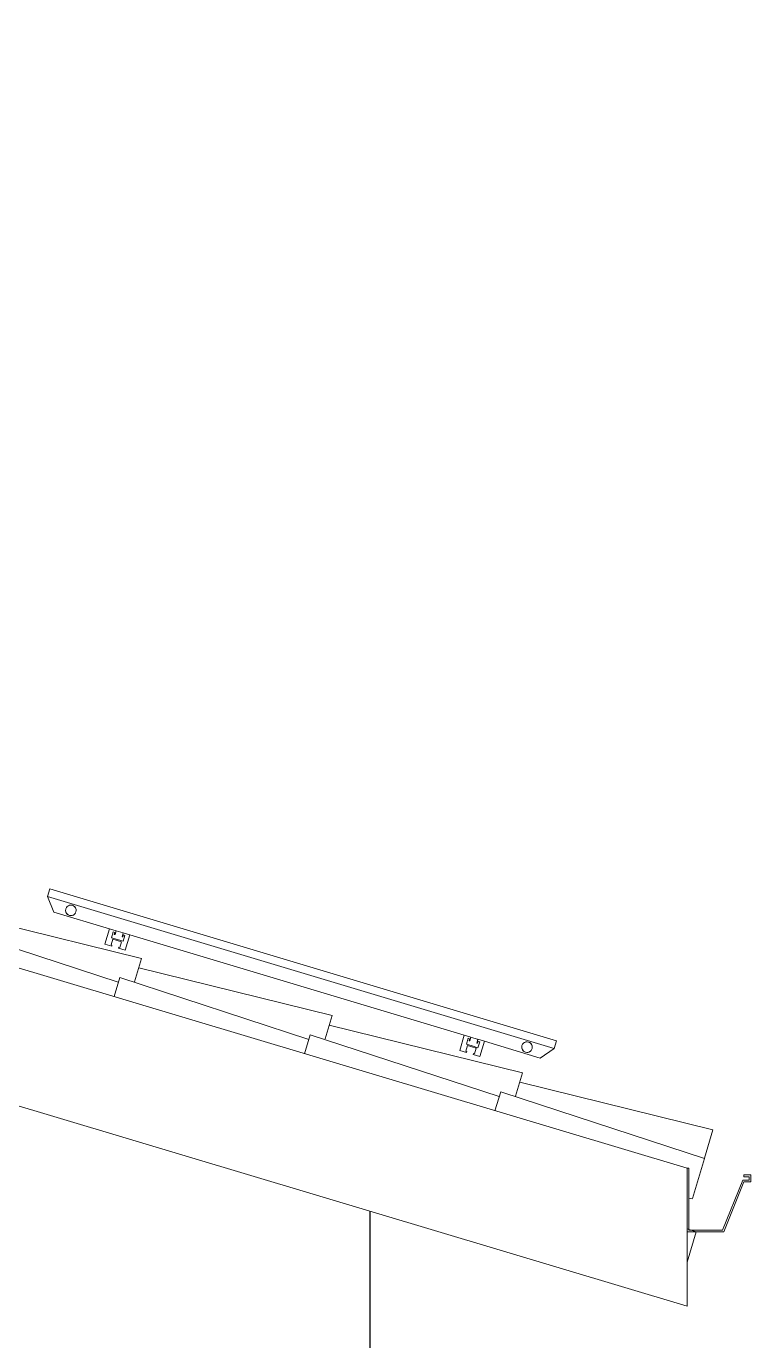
# Model space of a CAD drawing. Header units: millimetres. Extents: x -50912 to 58751, y -45352 to 5553.
# Drawn here: x 32394 to 33763, y 2457 to 4944 of the extents above; entities that cross this region are included whole.
import ezdxf

# ---------------------------------------------------------------- set-up
doc = ezdxf.new("R2010")
doc.units = ezdxf.units.MM
for name, color, linetype, lineweight in [('A-GENM', 13, 'Continuous', 9), ('A-GLAZ-CURT', 52, 'Continuous', 9), ('A-GLAZ-CWMG', 51, 'Continuous', 9), ('A-ROOF-OTLN', 132, 'Continuous', 9), ('A-WALL', 113, 'Continuous', 25), ('P-SANR-FIXT', 6, 'Continuous', 9)]:
    doc.layers.add(name, color=color, linetype=linetype, lineweight=lineweight)

# ---------------------------------------------------------------- blocks, each defined once
blk = doc.blocks.new('Rectangular Mullion - Caibro-3868423-FACHADA LATERAL ESQUERDA GARAGEM')
at = {"layer": 'A-GLAZ-CWMG'}
for q in [(-36469.7, 2668.7), (-36469.7, 2606)]:
    blk.add_line((-36452.4, 2663.5), q, dxfattribs=at)
blk = doc.blocks.new('CRT_HDR_AQC_Placa solar para telhado - 1_00 x 0_96-3871115-FACHADA LATERAL ESQUERDA GARAGEM')
at = {"layer": 'A-GENM'}
for p, q in [((-37674.4, 3312), (-37678.7, 3297.6)), ((-36716.6, 3024.6), (-37674.4, 3312)), ((-37678.7, 3297.6), (-36720.9, 3010.3)), ((-37678.7, 3297.6), (-37666.7, 3267.9)), ((-37666.7, 3267.9), (-37561.4, 3236.3)), ((-37644.3, 3269.7), (-37644.4, 3272)), ((-37643.7, 3267.6), (-37644, 3268.4)), ((-37642.8, 3276.8), (-37641.8, 3278)), ((-37642.1, 3264.9), (-37642.6, 3265.6)), ((-37639.3, 3262.6), (-37641.1, 3263.9)), ((-37640.8, 3279), (-37640.1, 3279.5)), ((-37638.1, 3280.6), (-37637.3, 3280.9)), ((-37636, 3281.2), (-37633.7, 3281.3)), ((-37632.8, 3261.4), (-37635.1, 3261.3)), ((-37630.7, 3262), (-37631.5, 3261.7)), ((-37629.5, 3280), (-37627.7, 3278.7)), ((-37626.4, 3265.3), (-37627, 3264.5)), ((-37626.7, 3277.7), (-37626.2, 3277)), ((-37625.7, 3266.3), (-37626.2, 3265.6)), ((-37625.1, 3275), (-37624.8, 3274.2)), ((-37624.5, 3272.8), (-37624.4, 3270.6)), ((-37548.9, 3232.6), (-37535.5, 3228.6)), ((-37523.1, 3224.8), (-36890.9, 3035.2)), ((-36878.5, 3031.5), (-36865, 3027.4)), ((-36852.6, 3023.7), (-36747.2, 2992.1)), ((-36782.2, 3011.1), (-36782.3, 3013.3)), ((-36781.6, 3008.9), (-36781.9, 3009.8)), ((-36780.8, 3018.1), (-36779.7, 3019.4)), ((-36778.8, 3020.3), (-36778.1, 3020.9)), ((-36776.1, 3021.9), (-36775.2, 3022.2)), ((-36773.9, 3022.5), (-36772.1, 3022.7)), ((-36767.4, 3021.4), (-36765.6, 3020.1)), ((-36764.7, 3019.1), (-36764.1, 3018.4)), ((-36763.1, 3016.4), (-36762.8, 3015.5)), ((-36762.5, 3014.2), (-36762.4, 3012)), ((-36720.9, 3010.3), (-36747.2, 2992.1)), ((-36716.6, 3024.6), (-36720.9, 3010.3)), ((-36780, 3006.3), (-36780.6, 3007)), ((-36777.3, 3004), (-36779.1, 3005.3)), ((-36770.8, 3002.8), (-36773, 3002.7)), ((-36768.6, 3003.4), (-36769.5, 3003.1)), ((-36765.9, 3005), (-36766.7, 3004.5)), ((-36763.7, 3007.7), (-36764.7, 3006.2))]:
    blk.add_line(p, q, dxfattribs=at)
for centre, start, end in [((-37634.4, 3271.3), 163.3008, 343.3008), ((-37634.4, 3271.3), 343.3008, 163.3008), ((-36772.4, 3012.7), 163.3008, 343.3008), ((-36772.4, 3012.7), 343.3008, 163.3008)]:
    blk.add_arc(centre, 10, start, end, dxfattribs=at)
blk = doc.blocks.new('Trilho para Coletor Solar - Trilho para Coletor Solar-3871176-FACHADA LATERAL ESQUERDA GARAGEM')
at = {"layer": 'A-GENM'}
for p, q in [((-37561.4, 3236.3), (-37570, 3207.6)), ((-37548.9, 3232.6), (-37561.4, 3236.3)), ((-37551, 3225.6), (-37548.9, 3232.6)), ((-37570, 3207.6), (-37557.3, 3203.8)), ((-37558.3, 3206.2), (-37555.1, 3217)), ((-37557.5, 3219.3), (-37554.2, 3230.5)), ((-37546.6, 3216), (-37557.5, 3219.3)), ((-37555.1, 3217), (-37547, 3214.5)), ((-37554.2, 3230.5), (-37551.3, 3229.6)), ((-37551.3, 3229.6), (-37552.4, 3226)), ((-37552.4, 3226), (-37551, 3225.6)), ((-37547, 3214.5), (-37539, 3212.1)), ((-37535.6, 3212.8), (-37546.6, 3216)), ((-37539, 3212.1), (-37542.2, 3201.3)), ((-37535.5, 3228.6), (-37537.6, 3221.6)), ((-37537.6, 3221.6), (-37536.2, 3221.2)), ((-37536.2, 3221.2), (-37535.2, 3224.8)), ((-37532.3, 3223.9), (-37535.6, 3212.8)), ((-37523.1, 3224.8), (-37535.5, 3228.6)), ((-37535.2, 3224.8), (-37532.3, 3223.9)), ((-37531.7, 3196.1), (-37523.1, 3224.8)), ((-37556.7, 3205.7), (-37558.3, 3206.2)), ((-37557.3, 3203.8), (-37556.7, 3205.7)), ((-37543.8, 3201.8), (-37544.4, 3199.9)), ((-37544.4, 3199.9), (-37531.7, 3196.1)), ((-37542.2, 3201.3), (-37543.8, 3201.8))]:
    blk.add_line(p, q, dxfattribs=at)
blk = doc.blocks.new('COLONIAL BASE - COLONIAL BASE-3874429-FACHADA LATERAL ESQUERDA GARAGEM')
at = {"layer": 'A-GLAZ-CURT'}
for p, q in [((-36786.2, 2946.5), (-36420.9, 2856.3)), ((-36466.5, 2727.2), (-36460.1, 2725.6)), ((-36459.9, 2726.4), (-36459.9, 2726.4))]:
    blk.add_line(p, q, dxfattribs=at)
blk = doc.blocks.new('COLONIAL BASE - COLONIAL BASE-V56-FACHADA LATERAL ESQUERDA GARAGEM')
at = {"layer": 'A-GLAZ-CURT'}
blk.add_line((-37146.2, 3054.5), (-36780.9, 2964.3), dxfattribs=at)
blk = doc.blocks.new('COLONIAL BASE - COLONIAL BASE-V57-FACHADA LATERAL ESQUERDA GARAGEM')
at = {"layer": 'A-GLAZ-CURT'}
blk.add_line((-37505.9, 3162.5), (-37140.9, 3072.3), dxfattribs=at)
blk = doc.blocks.new('COLONIAL BASE - COLONIAL BASE-V62-FACHADA LATERAL ESQUERDA GARAGEM')
at = {"layer": 'A-GLAZ-CURT'}
for p, q in [((-36786.2, 2946.5), (-36420.9, 2856.3)), ((-36822.1, 2928.2), (-36832.9, 2892.3)), ((-36822.1, 2928.2), (-36781.3, 2914.9)), ((-36781.3, 2914.9), (-36437.1, 2802.3)), ((-36437.1, 2802.4), (-36420.9, 2856.3)), ((-36459.9, 2726.4), (-36437.1, 2802.3)), ((-36466.5, 2727.2), (-36460.1, 2725.6))]:
    blk.add_line(p, q, dxfattribs=at)
blk = doc.blocks.new('COLONIAL BASE - COLONIAL BASE-V63-FACHADA LATERAL ESQUERDA GARAGEM')
at = {"layer": 'A-GLAZ-CURT'}
for p, q in [((-37182.1, 3036.2), (-37192.9, 3000.2)), ((-37182.1, 3036.2), (-36824.8, 2919.3)), ((-37146.2, 3054.5), (-36780.9, 2964.3)), ((-36794.1, 2920.1), (-36780.9, 2964.3))]:
    blk.add_line(p, q, dxfattribs=at)
blk = doc.blocks.new('COLONIAL BASE - COLONIAL BASE-V64-FACHADA LATERAL ESQUERDA GARAGEM')
at = {"layer": 'A-GLAZ-CURT'}
for p, q in [((-37505.9, 3162.5), (-37140.9, 3072.3)), ((-37542.1, 3144.2), (-37552.9, 3108.2)), ((-37542.1, 3144.2), (-37184.8, 3027.3)), ((-37154.1, 3028.1), (-37140.9, 3072.3))]:
    blk.add_line(p, q, dxfattribs=at)
blk = doc.blocks.new('COLONIAL BASE - COLONIAL BASE-V65-FACHADA LATERAL ESQUERDA GARAGEM')
at = {"layer": 'A-GLAZ-CURT'}
for p, q in [((-37866.2, 3270.5), (-37500.9, 3180.3)), ((-37902.1, 3252.2), (-37912.9, 3216.2)), ((-37902.1, 3252.2), (-37545.2, 3135.5)), ((-37514.2, 3135.9), (-37500.9, 3180.3))]:
    blk.add_line(p, q, dxfattribs=at)

msp = doc.modelspace()

# ---------------------------------------------------------------- linework, layer by layer
at = {"layer": 'A-ROOF-OTLN'}
for p, q in [((26443.116, 4943.522), (33643.116, 2783.522)), ((33643.116, 2522.515), (26443.116, 4682.515)), ((33643.116, 2783.522), (33643.116, 2522.515)), ((33646.291, 2783.522), (33643.116, 2783.522)), ((33646.291, 2666.785), (33646.291, 2783.522)), ((33748.053, 2761.297), (33709.953, 2666.785)), ((33759.941, 2761.297), (33748.053, 2761.297)), ((33763.116, 2770.822), (33750.416, 2770.822)), ((33750.416, 2770.822), (33750.416, 2767.647)), ((33750.416, 2767.647), (33759.941, 2767.647)), ((33759.941, 2767.647), (33759.941, 2761.297)), ((33763.116, 2758.122), (33763.116, 2770.822)), ((33712.316, 2663.61), (33750.416, 2758.122)), ((33750.416, 2758.122), (33763.116, 2758.122)), ((33643.116, 2663.61), (33712.316, 2663.61)), ((33709.953, 2666.785), (33646.291, 2666.785))]:
    msp.add_line(p, q, dxfattribs=at)
at = {"layer": 'A-WALL'}
msp.add_line((33043.116, 2702.515), (33043.116, 400), dxfattribs=at)

# ---------------------------------------------------------------- block references
at = {"layer": 'A-GENM', "color": 7}
for p in [(70112.767, 0), (70783.245, -201.144)]:
    msp.add_blockref('Trilho para Coletor Solar - Trilho para Coletor Solar-3871176-FACHADA LATERAL ESQUERDA GARAGEM', p, dxfattribs=at)
at = {"layer": 'A-GLAZ-CURT'}
for name, p in [('COLONIAL BASE - COLONIAL BASE-V65-FACHADA LATERAL ESQUERDA GARAGEM', (70112.767, 0)), ('COLONIAL BASE - COLONIAL BASE-V56-FACHADA LATERAL ESQUERDA GARAGEM', (69392.767, 216)), ('COLONIAL BASE - COLONIAL BASE-V56-FACHADA LATERAL ESQUERDA GARAGEM', (69392.767, 216)), ('COLONIAL BASE - COLONIAL BASE-V56-FACHADA LATERAL ESQUERDA GARAGEM', (69392.767, 216)), ('COLONIAL BASE - COLONIAL BASE-V56-FACHADA LATERAL ESQUERDA GARAGEM', (69392.767, 216)), ('COLONIAL BASE - COLONIAL BASE-V56-FACHADA LATERAL ESQUERDA GARAGEM', (69392.767, 216)), ('COLONIAL BASE - COLONIAL BASE-V56-FACHADA LATERAL ESQUERDA GARAGEM', (69392.767, 216)), ('COLONIAL BASE - COLONIAL BASE-V56-FACHADA LATERAL ESQUERDA GARAGEM', (69392.767, 216)), ('COLONIAL BASE - COLONIAL BASE-V56-FACHADA LATERAL ESQUERDA GARAGEM', (69392.767, 216)), ('COLONIAL BASE - COLONIAL BASE-V56-FACHADA LATERAL ESQUERDA GARAGEM', (69392.767, 216)), ('COLONIAL BASE - COLONIAL BASE-V56-FACHADA LATERAL ESQUERDA GARAGEM', (69392.767, 216)), ('COLONIAL BASE - COLONIAL BASE-V56-FACHADA LATERAL ESQUERDA GARAGEM', (69392.767, 216)), ('COLONIAL BASE - COLONIAL BASE-V56-FACHADA LATERAL ESQUERDA GARAGEM', (69392.767, 216)), ('COLONIAL BASE - COLONIAL BASE-V56-FACHADA LATERAL ESQUERDA GARAGEM', (69392.767, 216)), ('COLONIAL BASE - COLONIAL BASE-V56-FACHADA LATERAL ESQUERDA GARAGEM', (69392.767, 216)), ('COLONIAL BASE - COLONIAL BASE-V56-FACHADA LATERAL ESQUERDA GARAGEM', (69392.767, 216)), ('COLONIAL BASE - COLONIAL BASE-V56-FACHADA LATERAL ESQUERDA GARAGEM', (69392.767, 216)), ('COLONIAL BASE - COLONIAL BASE-V56-FACHADA LATERAL ESQUERDA GARAGEM', (69392.767, 216)), ('COLONIAL BASE - COLONIAL BASE-V56-FACHADA LATERAL ESQUERDA GARAGEM', (69392.767, 216)), ('COLONIAL BASE - COLONIAL BASE-V56-FACHADA LATERAL ESQUERDA GARAGEM', (69392.767, 216)), ('COLONIAL BASE - COLONIAL BASE-V56-FACHADA LATERAL ESQUERDA GARAGEM', (69392.767, 216)), ('COLONIAL BASE - COLONIAL BASE-V56-FACHADA LATERAL ESQUERDA GARAGEM', (69392.767, 216)), ('COLONIAL BASE - COLONIAL BASE-V56-FACHADA LATERAL ESQUERDA GARAGEM', (69392.767, 216)), ('COLONIAL BASE - COLONIAL BASE-V56-FACHADA LATERAL ESQUERDA GARAGEM', (69392.767, 216)), ('COLONIAL BASE - COLONIAL BASE-V56-FACHADA LATERAL ESQUERDA GARAGEM', (69392.767, 216)), ('COLONIAL BASE - COLONIAL BASE-V56-FACHADA LATERAL ESQUERDA GARAGEM', (69392.767, 216)), ('COLONIAL BASE - COLONIAL BASE-V56-FACHADA LATERAL ESQUERDA GARAGEM', (69392.767, 216)), ('COLONIAL BASE - COLONIAL BASE-V56-FACHADA LATERAL ESQUERDA GARAGEM', (69392.767, 216)), ('COLONIAL BASE - COLONIAL BASE-V56-FACHADA LATERAL ESQUERDA GARAGEM', (69392.767, 216)), ('COLONIAL BASE - COLONIAL BASE-V56-FACHADA LATERAL ESQUERDA GARAGEM', (69392.767, 216)), ('COLONIAL BASE - COLONIAL BASE-V56-FACHADA LATERAL ESQUERDA GARAGEM', (69392.767, 216)), ('COLONIAL BASE - COLONIAL BASE-V56-FACHADA LATERAL ESQUERDA GARAGEM', (69392.767, 216)), ('COLONIAL BASE - COLONIAL BASE-V56-FACHADA LATERAL ESQUERDA GARAGEM', (69392.767, 216)), ('COLONIAL BASE - COLONIAL BASE-V56-FACHADA LATERAL ESQUERDA GARAGEM', (69392.767, 216)), ('COLONIAL BASE - COLONIAL BASE-V56-FACHADA LATERAL ESQUERDA GARAGEM', (69392.767, 216)), ('COLONIAL BASE - COLONIAL BASE-V56-FACHADA LATERAL ESQUERDA GARAGEM', (69392.767, 216)), ('COLONIAL BASE - COLONIAL BASE-V56-FACHADA LATERAL ESQUERDA GARAGEM', (69392.767, 216)), ('COLONIAL BASE - COLONIAL BASE-V56-FACHADA LATERAL ESQUERDA GARAGEM', (69392.767, 216)), ('COLONIAL BASE - COLONIAL BASE-V56-FACHADA LATERAL ESQUERDA GARAGEM', (69392.767, 216)), ('COLONIAL BASE - COLONIAL BASE-V56-FACHADA LATERAL ESQUERDA GARAGEM', (69392.767, 216)), ('COLONIAL BASE - COLONIAL BASE-V56-FACHADA LATERAL ESQUERDA GARAGEM', (69392.767, 216)), ('COLONIAL BASE - COLONIAL BASE-V56-FACHADA LATERAL ESQUERDA GARAGEM', (69392.767, 216)), ('COLONIAL BASE - COLONIAL BASE-V56-FACHADA LATERAL ESQUERDA GARAGEM', (69392.767, 216)), ('COLONIAL BASE - COLONIAL BASE-V56-FACHADA LATERAL ESQUERDA GARAGEM', (69392.767, 216)), ('COLONIAL BASE - COLONIAL BASE-V56-FACHADA LATERAL ESQUERDA GARAGEM', (69392.767, 216)), ('COLONIAL BASE - COLONIAL BASE-V56-FACHADA LATERAL ESQUERDA GARAGEM', (69392.767, 216)), ('COLONIAL BASE - COLONIAL BASE-V56-FACHADA LATERAL ESQUERDA GARAGEM', (69392.767, 216)), ('COLONIAL BASE - COLONIAL BASE-V56-FACHADA LATERAL ESQUERDA GARAGEM', (69392.767, 216)), ('COLONIAL BASE - COLONIAL BASE-V56-FACHADA LATERAL ESQUERDA GARAGEM', (69392.767, 216)), ('COLONIAL BASE - COLONIAL BASE-V56-FACHADA LATERAL ESQUERDA GARAGEM', (69392.767, 216)), ('COLONIAL BASE - COLONIAL BASE-V56-FACHADA LATERAL ESQUERDA GARAGEM', (69392.767, 216)), ('COLONIAL BASE - COLONIAL BASE-V64-FACHADA LATERAL ESQUERDA GARAGEM', (70112.767, 0)), ('COLONIAL BASE - COLONIAL BASE-V57-FACHADA LATERAL ESQUERDA GARAGEM', (70112.767, 0)), ('COLONIAL BASE - COLONIAL BASE-V57-FACHADA LATERAL ESQUERDA GARAGEM', (70112.767, 0)), ('COLONIAL BASE - COLONIAL BASE-V57-FACHADA LATERAL ESQUERDA GARAGEM', (70112.767, 0)), ('COLONIAL BASE - COLONIAL BASE-V57-FACHADA LATERAL ESQUERDA GARAGEM', (70112.767, 0)), ('COLONIAL BASE - COLONIAL BASE-V57-FACHADA LATERAL ESQUERDA GARAGEM', (70112.767, 0)), ('COLONIAL BASE - COLONIAL BASE-V57-FACHADA LATERAL ESQUERDA GARAGEM', (70112.767, 0)), ('COLONIAL BASE - COLONIAL BASE-V57-FACHADA LATERAL ESQUERDA GARAGEM', (70112.767, 0)), ('COLONIAL BASE - COLONIAL BASE-V57-FACHADA LATERAL ESQUERDA GARAGEM', (70112.767, 0)), ('COLONIAL BASE - COLONIAL BASE-V57-FACHADA LATERAL ESQUERDA GARAGEM', (70112.767, 0)), ('COLONIAL BASE - COLONIAL BASE-V57-FACHADA LATERAL ESQUERDA GARAGEM', (70112.767, 0)), ('COLONIAL BASE - COLONIAL BASE-V57-FACHADA LATERAL ESQUERDA GARAGEM', (70112.767, 0)), ('COLONIAL BASE - COLONIAL BASE-V57-FACHADA LATERAL ESQUERDA GARAGEM', (70112.767, 0)), ('COLONIAL BASE - COLONIAL BASE-V57-FACHADA LATERAL ESQUERDA GARAGEM', (70112.767, 0)), ('COLONIAL BASE - COLONIAL BASE-V57-FACHADA LATERAL ESQUERDA GARAGEM', (70112.767, 0)), ('COLONIAL BASE - COLONIAL BASE-V57-FACHADA LATERAL ESQUERDA GARAGEM', (70112.767, 0)), ('COLONIAL BASE - COLONIAL BASE-V57-FACHADA LATERAL ESQUERDA GARAGEM', (70112.767, 0)), ('COLONIAL BASE - COLONIAL BASE-V57-FACHADA LATERAL ESQUERDA GARAGEM', (70112.767, 0)), ('COLONIAL BASE - COLONIAL BASE-V57-FACHADA LATERAL ESQUERDA GARAGEM', (70112.767, 0)), ('COLONIAL BASE - COLONIAL BASE-V57-FACHADA LATERAL ESQUERDA GARAGEM', (70112.767, 0)), ('COLONIAL BASE - COLONIAL BASE-V57-FACHADA LATERAL ESQUERDA GARAGEM', (70112.767, 0)), ('COLONIAL BASE - COLONIAL BASE-V57-FACHADA LATERAL ESQUERDA GARAGEM', (70112.767, 0)), ('COLONIAL BASE - COLONIAL BASE-V57-FACHADA LATERAL ESQUERDA GARAGEM', (70112.767, 0)), ('COLONIAL BASE - COLONIAL BASE-V57-FACHADA LATERAL ESQUERDA GARAGEM', (70112.767, 0)), ('COLONIAL BASE - COLONIAL BASE-V57-FACHADA LATERAL ESQUERDA GARAGEM', (70112.767, 0)), ('COLONIAL BASE - COLONIAL BASE-V57-FACHADA LATERAL ESQUERDA GARAGEM', (70112.767, 0)), ('COLONIAL BASE - COLONIAL BASE-V57-FACHADA LATERAL ESQUERDA GARAGEM', (70112.767, 0)), ('COLONIAL BASE - COLONIAL BASE-V57-FACHADA LATERAL ESQUERDA GARAGEM', (70112.767, 0)), ('COLONIAL BASE - COLONIAL BASE-V57-FACHADA LATERAL ESQUERDA GARAGEM', (70112.767, 0)), ('COLONIAL BASE - COLONIAL BASE-V57-FACHADA LATERAL ESQUERDA GARAGEM', (70112.767, 0)), ('COLONIAL BASE - COLONIAL BASE-V57-FACHADA LATERAL ESQUERDA GARAGEM', (70112.767, 0)), ('COLONIAL BASE - COLONIAL BASE-V57-FACHADA LATERAL ESQUERDA GARAGEM', (70112.767, 0)), ('COLONIAL BASE - COLONIAL BASE-V57-FACHADA LATERAL ESQUERDA GARAGEM', (70112.767, 0)), ('COLONIAL BASE - COLONIAL BASE-V57-FACHADA LATERAL ESQUERDA GARAGEM', (70112.767, 0)), ('COLONIAL BASE - COLONIAL BASE-V57-FACHADA LATERAL ESQUERDA GARAGEM', (70112.767, 0)), ('COLONIAL BASE - COLONIAL BASE-V57-FACHADA LATERAL ESQUERDA GARAGEM', (70112.767, 0)), ('COLONIAL BASE - COLONIAL BASE-V57-FACHADA LATERAL ESQUERDA GARAGEM', (70112.767, 0)), ('COLONIAL BASE - COLONIAL BASE-V57-FACHADA LATERAL ESQUERDA GARAGEM', (70112.767, 0)), ('COLONIAL BASE - COLONIAL BASE-V57-FACHADA LATERAL ESQUERDA GARAGEM', (70112.767, 0)), ('COLONIAL BASE - COLONIAL BASE-V57-FACHADA LATERAL ESQUERDA GARAGEM', (70112.767, 0)), ('COLONIAL BASE - COLONIAL BASE-V57-FACHADA LATERAL ESQUERDA GARAGEM', (70112.767, 0)), ('COLONIAL BASE - COLONIAL BASE-V57-FACHADA LATERAL ESQUERDA GARAGEM', (70112.767, 0)), ('COLONIAL BASE - COLONIAL BASE-V57-FACHADA LATERAL ESQUERDA GARAGEM', (70112.767, 0)), ('COLONIAL BASE - COLONIAL BASE-V57-FACHADA LATERAL ESQUERDA GARAGEM', (70112.767, 0)), ('COLONIAL BASE - COLONIAL BASE-V57-FACHADA LATERAL ESQUERDA GARAGEM', (70112.767, 0)), ('COLONIAL BASE - COLONIAL BASE-V57-FACHADA LATERAL ESQUERDA GARAGEM', (70112.767, 0)), ('COLONIAL BASE - COLONIAL BASE-V57-FACHADA LATERAL ESQUERDA GARAGEM', (70112.767, 0)), ('COLONIAL BASE - COLONIAL BASE-V57-FACHADA LATERAL ESQUERDA GARAGEM', (70112.767, 0)), ('COLONIAL BASE - COLONIAL BASE-V57-FACHADA LATERAL ESQUERDA GARAGEM', (70112.767, 0)), ('COLONIAL BASE - COLONIAL BASE-V57-FACHADA LATERAL ESQUERDA GARAGEM', (70112.767, 0)), ('COLONIAL BASE - COLONIAL BASE-V57-FACHADA LATERAL ESQUERDA GARAGEM', (70112.767, 0)), ('COLONIAL BASE - COLONIAL BASE-V63-FACHADA LATERAL ESQUERDA GARAGEM', (70112.767, 0)), ('COLONIAL BASE - COLONIAL BASE-V56-FACHADA LATERAL ESQUERDA GARAGEM', (70112.767, 0)), ('COLONIAL BASE - COLONIAL BASE-V56-FACHADA LATERAL ESQUERDA GARAGEM', (70112.767, 0)), ('COLONIAL BASE - COLONIAL BASE-V56-FACHADA LATERAL ESQUERDA GARAGEM', (70112.767, 0)), ('COLONIAL BASE - COLONIAL BASE-V56-FACHADA LATERAL ESQUERDA GARAGEM', (70112.767, 0)), ('COLONIAL BASE - COLONIAL BASE-V56-FACHADA LATERAL ESQUERDA GARAGEM', (70112.767, 0)), ('COLONIAL BASE - COLONIAL BASE-V56-FACHADA LATERAL ESQUERDA GARAGEM', (70112.767, 0)), ('COLONIAL BASE - COLONIAL BASE-V56-FACHADA LATERAL ESQUERDA GARAGEM', (70112.767, 0)), ('COLONIAL BASE - COLONIAL BASE-V56-FACHADA LATERAL ESQUERDA GARAGEM', (70112.767, 0)), ('COLONIAL BASE - COLONIAL BASE-V56-FACHADA LATERAL ESQUERDA GARAGEM', (70112.767, 0)), ('COLONIAL BASE - COLONIAL BASE-V56-FACHADA LATERAL ESQUERDA GARAGEM', (70112.767, 0)), ('COLONIAL BASE - COLONIAL BASE-V56-FACHADA LATERAL ESQUERDA GARAGEM', (70112.767, 0)), ('COLONIAL BASE - COLONIAL BASE-V56-FACHADA LATERAL ESQUERDA GARAGEM', (70112.767, 0)), ('COLONIAL BASE - COLONIAL BASE-V56-FACHADA LATERAL ESQUERDA GARAGEM', (70112.767, 0)), ('COLONIAL BASE - COLONIAL BASE-V56-FACHADA LATERAL ESQUERDA GARAGEM', (70112.767, 0)), ('COLONIAL BASE - COLONIAL BASE-V56-FACHADA LATERAL ESQUERDA GARAGEM', (70112.767, 0)), ('COLONIAL BASE - COLONIAL BASE-V56-FACHADA LATERAL ESQUERDA GARAGEM', (70112.767, 0)), ('COLONIAL BASE - COLONIAL BASE-V56-FACHADA LATERAL ESQUERDA GARAGEM', (70112.767, 0)), ('COLONIAL BASE - COLONIAL BASE-V56-FACHADA LATERAL ESQUERDA GARAGEM', (70112.767, 0)), ('COLONIAL BASE - COLONIAL BASE-V56-FACHADA LATERAL ESQUERDA GARAGEM', (70112.767, 0)), ('COLONIAL BASE - COLONIAL BASE-V56-FACHADA LATERAL ESQUERDA GARAGEM', (70112.767, 0)), ('COLONIAL BASE - COLONIAL BASE-V56-FACHADA LATERAL ESQUERDA GARAGEM', (70112.767, 0)), ('COLONIAL BASE - COLONIAL BASE-V56-FACHADA LATERAL ESQUERDA GARAGEM', (70112.767, 0)), ('COLONIAL BASE - COLONIAL BASE-V56-FACHADA LATERAL ESQUERDA GARAGEM', (70112.767, 0)), ('COLONIAL BASE - COLONIAL BASE-V56-FACHADA LATERAL ESQUERDA GARAGEM', (70112.767, 0)), ('COLONIAL BASE - COLONIAL BASE-V56-FACHADA LATERAL ESQUERDA GARAGEM', (70112.767, 0)), ('COLONIAL BASE - COLONIAL BASE-V56-FACHADA LATERAL ESQUERDA GARAGEM', (70112.767, 0)), ('COLONIAL BASE - COLONIAL BASE-V56-FACHADA LATERAL ESQUERDA GARAGEM', (70112.767, 0)), ('COLONIAL BASE - COLONIAL BASE-V56-FACHADA LATERAL ESQUERDA GARAGEM', (70112.767, 0)), ('COLONIAL BASE - COLONIAL BASE-V56-FACHADA LATERAL ESQUERDA GARAGEM', (70112.767, 0)), ('COLONIAL BASE - COLONIAL BASE-V56-FACHADA LATERAL ESQUERDA GARAGEM', (70112.767, 0)), ('COLONIAL BASE - COLONIAL BASE-V56-FACHADA LATERAL ESQUERDA GARAGEM', (70112.767, 0)), ('COLONIAL BASE - COLONIAL BASE-V56-FACHADA LATERAL ESQUERDA GARAGEM', (70112.767, 0)), ('COLONIAL BASE - COLONIAL BASE-V56-FACHADA LATERAL ESQUERDA GARAGEM', (70112.767, 0)), ('COLONIAL BASE - COLONIAL BASE-V56-FACHADA LATERAL ESQUERDA GARAGEM', (70112.767, 0)), ('COLONIAL BASE - COLONIAL BASE-V56-FACHADA LATERAL ESQUERDA GARAGEM', (70112.767, 0)), ('COLONIAL BASE - COLONIAL BASE-V56-FACHADA LATERAL ESQUERDA GARAGEM', (70112.767, 0)), ('COLONIAL BASE - COLONIAL BASE-V56-FACHADA LATERAL ESQUERDA GARAGEM', (70112.767, 0)), ('COLONIAL BASE - COLONIAL BASE-V56-FACHADA LATERAL ESQUERDA GARAGEM', (70112.767, 0)), ('COLONIAL BASE - COLONIAL BASE-V56-FACHADA LATERAL ESQUERDA GARAGEM', (70112.767, 0)), ('COLONIAL BASE - COLONIAL BASE-V56-FACHADA LATERAL ESQUERDA GARAGEM', (70112.767, 0)), ('COLONIAL BASE - COLONIAL BASE-V56-FACHADA LATERAL ESQUERDA GARAGEM', (70112.767, 0)), ('COLONIAL BASE - COLONIAL BASE-V56-FACHADA LATERAL ESQUERDA GARAGEM', (70112.767, 0)), ('COLONIAL BASE - COLONIAL BASE-V56-FACHADA LATERAL ESQUERDA GARAGEM', (70112.767, 0)), ('COLONIAL BASE - COLONIAL BASE-V56-FACHADA LATERAL ESQUERDA GARAGEM', (70112.767, 0)), ('COLONIAL BASE - COLONIAL BASE-V56-FACHADA LATERAL ESQUERDA GARAGEM', (70112.767, 0)), ('COLONIAL BASE - COLONIAL BASE-V56-FACHADA LATERAL ESQUERDA GARAGEM', (70112.767, 0)), ('COLONIAL BASE - COLONIAL BASE-V56-FACHADA LATERAL ESQUERDA GARAGEM', (70112.767, 0)), ('COLONIAL BASE - COLONIAL BASE-V56-FACHADA LATERAL ESQUERDA GARAGEM', (70112.767, 0)), ('COLONIAL BASE - COLONIAL BASE-V56-FACHADA LATERAL ESQUERDA GARAGEM', (70112.767, 0)), ('COLONIAL BASE - COLONIAL BASE-V56-FACHADA LATERAL ESQUERDA GARAGEM', (70112.767, 0)), ('COLONIAL BASE - COLONIAL BASE-V62-FACHADA LATERAL ESQUERDA GARAGEM', (70112.767, 0)), ('COLONIAL BASE - COLONIAL BASE-3874429-FACHADA LATERAL ESQUERDA GARAGEM', (70112.767, 0)), ('COLONIAL BASE - COLONIAL BASE-3874429-FACHADA LATERAL ESQUERDA GARAGEM', (70112.767, 0)), ('COLONIAL BASE - COLONIAL BASE-3874429-FACHADA LATERAL ESQUERDA GARAGEM', (70112.767, 0)), ('COLONIAL BASE - COLONIAL BASE-3874429-FACHADA LATERAL ESQUERDA GARAGEM', (70112.767, 0)), ('COLONIAL BASE - COLONIAL BASE-3874429-FACHADA LATERAL ESQUERDA GARAGEM', (70112.767, 0)), ('COLONIAL BASE - COLONIAL BASE-3874429-FACHADA LATERAL ESQUERDA GARAGEM', (70112.767, 0)), ('COLONIAL BASE - COLONIAL BASE-3874429-FACHADA LATERAL ESQUERDA GARAGEM', (70112.767, 0)), ('COLONIAL BASE - COLONIAL BASE-3874429-FACHADA LATERAL ESQUERDA GARAGEM', (70112.767, 0)), ('COLONIAL BASE - COLONIAL BASE-3874429-FACHADA LATERAL ESQUERDA GARAGEM', (70112.767, 0)), ('COLONIAL BASE - COLONIAL BASE-3874429-FACHADA LATERAL ESQUERDA GARAGEM', (70112.767, 0)), ('COLONIAL BASE - COLONIAL BASE-3874429-FACHADA LATERAL ESQUERDA GARAGEM', (70112.767, 0)), ('COLONIAL BASE - COLONIAL BASE-3874429-FACHADA LATERAL ESQUERDA GARAGEM', (70112.767, 0)), ('COLONIAL BASE - COLONIAL BASE-3874429-FACHADA LATERAL ESQUERDA GARAGEM', (70112.767, 0)), ('COLONIAL BASE - COLONIAL BASE-3874429-FACHADA LATERAL ESQUERDA GARAGEM', (70112.767, 0)), ('COLONIAL BASE - COLONIAL BASE-3874429-FACHADA LATERAL ESQUERDA GARAGEM', (70112.767, 0)), ('COLONIAL BASE - COLONIAL BASE-3874429-FACHADA LATERAL ESQUERDA GARAGEM', (70112.767, 0)), ('COLONIAL BASE - COLONIAL BASE-3874429-FACHADA LATERAL ESQUERDA GARAGEM', (70112.767, 0)), ('COLONIAL BASE - COLONIAL BASE-3874429-FACHADA LATERAL ESQUERDA GARAGEM', (70112.767, 0)), ('COLONIAL BASE - COLONIAL BASE-3874429-FACHADA LATERAL ESQUERDA GARAGEM', (70112.767, 0)), ('COLONIAL BASE - COLONIAL BASE-3874429-FACHADA LATERAL ESQUERDA GARAGEM', (70112.767, 0)), ('COLONIAL BASE - COLONIAL BASE-3874429-FACHADA LATERAL ESQUERDA GARAGEM', (70112.767, 0)), ('COLONIAL BASE - COLONIAL BASE-3874429-FACHADA LATERAL ESQUERDA GARAGEM', (70112.767, 0)), ('COLONIAL BASE - COLONIAL BASE-3874429-FACHADA LATERAL ESQUERDA GARAGEM', (70112.767, 0)), ('COLONIAL BASE - COLONIAL BASE-3874429-FACHADA LATERAL ESQUERDA GARAGEM', (70112.767, 0)), ('COLONIAL BASE - COLONIAL BASE-3874429-FACHADA LATERAL ESQUERDA GARAGEM', (70112.767, 0)), ('COLONIAL BASE - COLONIAL BASE-3874429-FACHADA LATERAL ESQUERDA GARAGEM', (70112.767, 0)), ('COLONIAL BASE - COLONIAL BASE-3874429-FACHADA LATERAL ESQUERDA GARAGEM', (70112.767, 0)), ('COLONIAL BASE - COLONIAL BASE-3874429-FACHADA LATERAL ESQUERDA GARAGEM', (70112.767, 0)), ('COLONIAL BASE - COLONIAL BASE-3874429-FACHADA LATERAL ESQUERDA GARAGEM', (70112.767, 0)), ('COLONIAL BASE - COLONIAL BASE-3874429-FACHADA LATERAL ESQUERDA GARAGEM', (70112.767, 0)), ('COLONIAL BASE - COLONIAL BASE-3874429-FACHADA LATERAL ESQUERDA GARAGEM', (70112.767, 0)), ('COLONIAL BASE - COLONIAL BASE-3874429-FACHADA LATERAL ESQUERDA GARAGEM', (70112.767, 0)), ('COLONIAL BASE - COLONIAL BASE-3874429-FACHADA LATERAL ESQUERDA GARAGEM', (70112.767, 0)), ('COLONIAL BASE - COLONIAL BASE-3874429-FACHADA LATERAL ESQUERDA GARAGEM', (70112.767, 0)), ('COLONIAL BASE - COLONIAL BASE-3874429-FACHADA LATERAL ESQUERDA GARAGEM', (70112.767, 0)), ('COLONIAL BASE - COLONIAL BASE-3874429-FACHADA LATERAL ESQUERDA GARAGEM', (70112.767, 0)), ('COLONIAL BASE - COLONIAL BASE-3874429-FACHADA LATERAL ESQUERDA GARAGEM', (70112.767, 0)), ('COLONIAL BASE - COLONIAL BASE-3874429-FACHADA LATERAL ESQUERDA GARAGEM', (70112.767, 0)), ('COLONIAL BASE - COLONIAL BASE-3874429-FACHADA LATERAL ESQUERDA GARAGEM', (70112.767, 0)), ('COLONIAL BASE - COLONIAL BASE-3874429-FACHADA LATERAL ESQUERDA GARAGEM', (70112.767, 0)), ('COLONIAL BASE - COLONIAL BASE-3874429-FACHADA LATERAL ESQUERDA GARAGEM', (70112.767, 0)), ('COLONIAL BASE - COLONIAL BASE-3874429-FACHADA LATERAL ESQUERDA GARAGEM', (70112.767, 0)), ('COLONIAL BASE - COLONIAL BASE-3874429-FACHADA LATERAL ESQUERDA GARAGEM', (70112.767, 0)), ('COLONIAL BASE - COLONIAL BASE-3874429-FACHADA LATERAL ESQUERDA GARAGEM', (70112.767, 0)), ('COLONIAL BASE - COLONIAL BASE-3874429-FACHADA LATERAL ESQUERDA GARAGEM', (70112.767, 0)), ('COLONIAL BASE - COLONIAL BASE-3874429-FACHADA LATERAL ESQUERDA GARAGEM', (70112.767, 0)), ('COLONIAL BASE - COLONIAL BASE-3874429-FACHADA LATERAL ESQUERDA GARAGEM', (70112.767, 0)), ('COLONIAL BASE - COLONIAL BASE-3874429-FACHADA LATERAL ESQUERDA GARAGEM', (70112.767, 0)), ('COLONIAL BASE - COLONIAL BASE-3874429-FACHADA LATERAL ESQUERDA GARAGEM', (70112.767, 0)), ('COLONIAL BASE - COLONIAL BASE-3874429-FACHADA LATERAL ESQUERDA GARAGEM', (70112.767, 0))]:
    msp.add_blockref(name, p, dxfattribs=at)
at = {"layer": 'A-GLAZ-CWMG'}
msp.add_blockref('Rectangular Mullion - Caibro-3868423-FACHADA LATERAL ESQUERDA GARAGEM', (70112.767, 0), dxfattribs=at)
at = {"layer": 'P-SANR-FIXT', "color": 7}
msp.add_blockref('CRT_HDR_AQC_Placa solar para telhado - 1_00 x 0_96-3871115-FACHADA LATERAL ESQUERDA GARAGEM', (70112.767, 0), dxfattribs=at)

doc.saveas('drawing.dxf')
